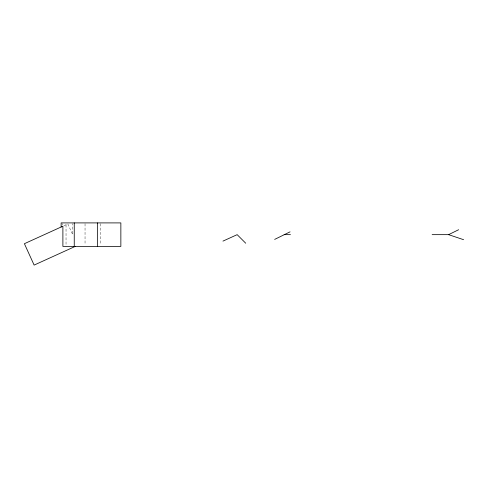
<?xml version="1.0" encoding="UTF-8"?>
<svg xmlns="http://www.w3.org/2000/svg" width="488" height="488" viewBox="0 0 488 488"><rect width="100%" height="100%" fill="white"/><g stroke="black" fill="none" stroke-linecap="round" stroke-linejoin="round"><path stroke-width="0.37" stroke-dasharray="2.44 1.83" d="M63.922 225.737L67.832 223.961L72.694 234.655L72.694 223.644M100.711 223.669L100.711 244.884M85.04 223.669L85.04 244.884M66.039 224.773L66.039 246.403M62.623 223.596L62.623 224.962"/><path stroke-width="0.73" d="M274.652 239.401L290.055 231.861M432.142 234.655L448.606 234.655L458.635 229.726M75.237 246.403L34.123 265.094L24.4 243.701L62.891 226.206L62.891 246.403L120.859 246.403L120.859 222.906L61.134 222.906L61.134 227.005M222.967 241.109L237.156 234.655L245.726 243.225M284.144 234.655L290.451 234.655M448.606 234.655L463.6 239.693M97.362 222.906L97.362 246.403M74.249 222.906L74.249 246.403"/></g></svg>
